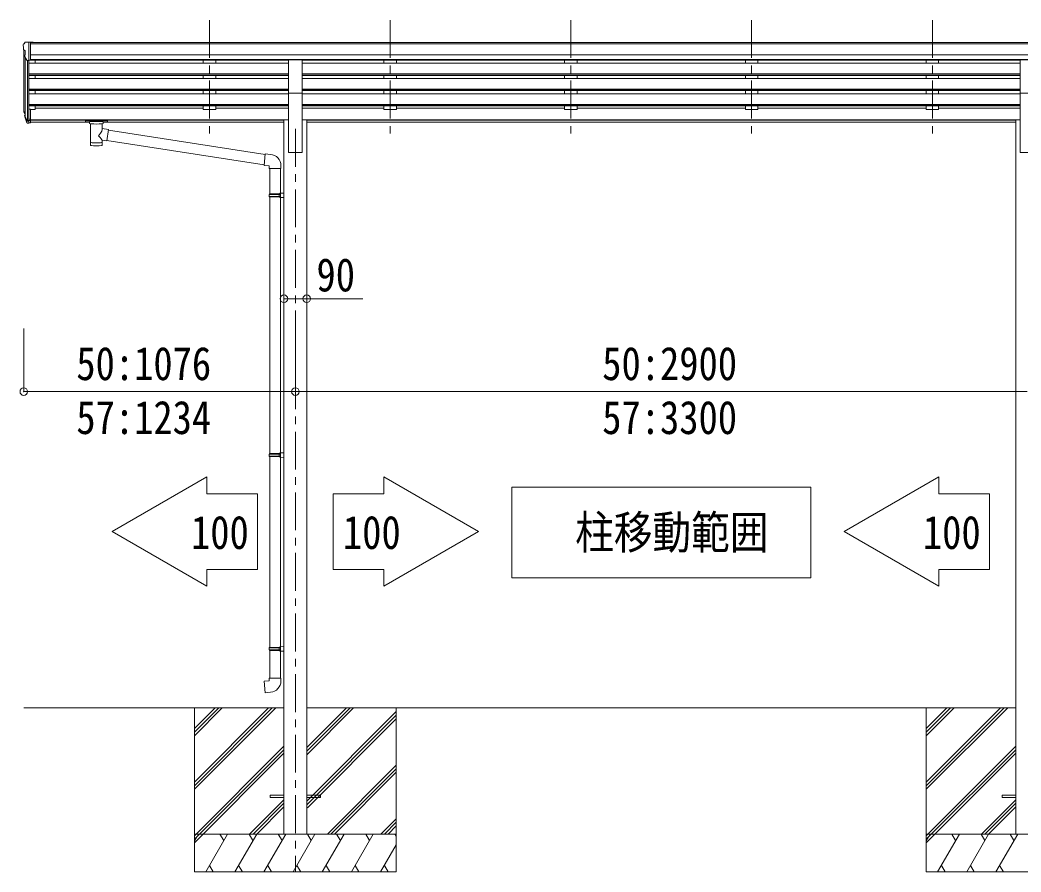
# Model space of a CAD drawing. Units: millimetres, scale not verified. Extents: x -23110 to 2444, y -5820 to 5820.
# Drawn here: x -8674 to -4708, y -3521 to -147 of the extents above; entities that cross this region are included whole.
import ezdxf
from ezdxf.enums import TextEntityAlignment as Align

# ---------------------------------------------------------------- set-up
doc = ezdxf.new("R2010")
doc.units = ezdxf.units.MM
doc.header["$LTSCALE"] = 30
doc.header["$PDMODE"] = 32
doc.header["$PDSIZE"] = 30
doc.linetypes.add('CHAIN1', pattern=[8, 5, -1, 1, -1])
for name, color, linetype, lineweight in [('0-0_0', 7, 'Continuous', 9), ('0-1_本体', 5, 'CHAIN1', 9), ('0-3_ELV2', 4, 'Continuous', 9), ('0-6_OTH_LINE', 6, 'Continuous', 9), ('0-9_OUTLINE', 7, 'Continuous', 9)]:
    doc.layers.add(name, color=color, linetype=linetype, lineweight=lineweight)
doc.styles.add('ＭＳ ゴシック', font='')
doc.styles.get('ＭＳ ゴシック').set_extended_font_data('MS Gothic')

msp = doc.modelspace()

# ---------------------------------------------------------------- linework, layer by layer
at = {"layer": '0-0_0'}
for p, q in [((-8659.31, -2871.4), (-7628.51, -2871.4)), ((-7983.31, -3165.58), (-7689.13, -2871.4)), ((-7983.31, -3179.72), (-7674.99, -2871.4)), ((-7983.31, -3193.86), (-7660.85, -2871.4)), ((-7983.31, -2981.73), (-7872.98, -2871.4)), ((-7983.31, -2967.59), (-7887.13, -2871.4)), ((-7983.31, -2953.45), (-7901.27, -2871.4)), ((-7538.11, -2871.4), (-4728.51, -2871.4)), ((-7538.11, -3057.03), (-7352.48, -2871.4)), ((-7538.11, -3042.89), (-7366.63, -2871.4)), ((-7538.11, -3028.75), (-7380.77, -2871.4)), ((-7538.11, -3240.88), (-7183.31, -2886.08)), ((-7183.31, -2871.4), (-7183.31, -3521.4)), ((-5083.31, -3165.58), (-4789.13, -2871.4)), ((-5083.31, -3179.72), (-4774.99, -2871.4)), ((-5083.31, -3193.86), (-4760.85, -2871.4)), ((-5083.31, -2981.73), (-4972.98, -2871.4)), ((-5083.31, -2967.59), (-4987.13, -2871.4)), ((-5083.31, -2953.45), (-5001.27, -2871.4)), ((-7538.11, -3255.02), (-7183.31, -2900.22)), ((-7535.85, -3266.9), (-7183.31, -2914.36)), ((-7983.31, -3377.71), (-7628.51, -3022.91)), ((-7983.31, -3391.85), (-7628.51, -3037.05)), ((-7983.31, -3405.99), (-7628.51, -3051.2)), ((-5083.31, -3377.71), (-4728.51, -3022.91)), ((-5083.31, -3391.85), (-4728.51, -3037.05)), ((-5083.31, -3405.99), (-4728.51, -3051.2)), ((-7456.51, -3371.4), (-7183.31, -3098.21)), ((-7442.36, -3371.4), (-7183.31, -3112.35)), ((-7428.22, -3371.4), (-7183.31, -3126.5)), ((-7764.87, -3371.4), (-7628.51, -3235.04)), ((-7750.73, -3371.4), (-7628.51, -3249.19)), ((-4864.87, -3371.4), (-4728.51, -3235.04)), ((-4850.73, -3371.4), (-4728.51, -3249.19)), ((-7736.59, -3371.4), (-7628.51, -3263.33)), ((-4836.59, -3371.4), (-4728.51, -3263.33)), ((-7244.37, -3371.4), (-7183.31, -3310.34)), ((-7230.23, -3371.4), (-7183.31, -3324.49)), ((-7216.09, -3371.4), (-7183.31, -3338.63)), ((-7183.31, -3371.4), (-7983.31, -3371.4)), ((-7983.31, -3398.9), (-7967.44, -3371.4)), ((-7938.57, -3521.4), (-7851.97, -3371.4)), ((-7866.97, -3397.38), (-7881.97, -3371.4)), ((-7823.1, -3521.4), (-7736.5, -3371.4)), ((-7751.5, -3397.38), (-7766.5, -3371.4)), ((-7707.63, -3521.4), (-7621.03, -3371.4)), ((-7636.03, -3397.38), (-7651.03, -3371.4)), ((-7592.16, -3521.4), (-7505.56, -3371.4)), ((-7520.56, -3397.38), (-7535.56, -3371.4)), ((-7476.69, -3521.4), (-7390.09, -3371.4)), ((-7405.09, -3397.38), (-7420.09, -3371.4)), ((-7361.22, -3521.4), (-7274.61, -3371.4)), ((-7304.62, -3371.4), (-7289.62, -3397.38)), ((-7189.15, -3371.4), (-7183.31, -3381.5)), ((-4283.31, -3371.4), (-5083.31, -3371.4)), ((-5083.31, -3398.9), (-5067.44, -3371.4)), ((-5038.57, -3521.4), (-4951.97, -3371.4)), ((-4966.97, -3397.38), (-4981.97, -3371.4)), ((-4923.1, -3521.4), (-4836.5, -3371.4)), ((-4851.5, -3397.38), (-4866.5, -3371.4)), ((-4807.63, -3521.4), (-4721.03, -3371.4)), ((-4736.03, -3397.38), (-4751.03, -3371.4)), ((-7245.75, -3521.4), (-7183.31, -3413.26)), ((-7923.57, -3495.42), (-7908.57, -3521.4)), ((-7808.1, -3495.42), (-7793.1, -3521.4)), ((-7692.63, -3495.42), (-7677.63, -3521.4)), ((-7577.16, -3495.42), (-7562.16, -3521.4)), ((-7461.69, -3495.42), (-7446.69, -3521.4)), ((-7346.22, -3495.42), (-7331.22, -3521.4)), ((-7230.75, -3495.42), (-7215.75, -3521.4)), ((-5023.57, -3495.42), (-5008.57, -3521.4)), ((-4908.1, -3495.42), (-4893.1, -3521.4)), ((-4792.63, -3495.42), (-4777.63, -3521.4))]:
    msp.add_line(p, q, dxfattribs=at)
for points in [[(-7983.31, -2871.4), (-7983.31, -3521.4), (-7183.31, -3521.4)], [(-5083.31, -2871.4), (-5083.31, -3521.4), (-4283.31, -3521.4)]]:
    msp.add_lwpolyline(points, dxfattribs=at)
at = {"layer": '0-1_本体'}
for p, q in [((-7923.31, -147), (-7923.31, -624.52)), ((-7207.31, -147), (-7207.31, -624.52)), ((-6491.31, -147), (-6491.31, -624.52)), ((-5775.31, -147), (-5775.31, -624.52)), ((-5059.31, -147), (-5059.31, -624.52)), ((-7583.31, -577.83), (-7583.31, -3521.4))]:
    msp.add_line(p, q, dxfattribs=at)
at = {"layer": '0-3_ELV2'}
for p, q in [((-8654.4, -235.09), (-8658.47, -240.9)), ((-8651.31, -234.52), (-8653.65, -234.66)), ((-8651.31, -234.52), (-8632.81, -234.52)), ((-8639.31, -307.5), (-8639.31, -234.52)), ((-8632.81, -234.52), (-8622.81, -234.61)), ((-8632.81, -306.5), (-8632.81, -234.52)), ((-8632.81, -236.12), (-3643.81, -236.12)), ((-8622.81, -236.12), (-8622.81, -234.61)), ((-8661.31, -243.89), (-8661.31, -244.52)), ((-8659.31, -265.1), (-8659.31, -499.76)), ((-8658.78, -265.7), (-8653.46, -268.77)), ((-8653.31, -269.03), (-8653.31, -285.31)), ((-8632.81, -241.34), (-3643.81, -241.34)), ((-8646.94, -305.69), (-8655.94, -290.1)), ((-8654.34, -292.87), (-8654.34, -526.47)), ((-8645.31, -307.03), (-8645.32, -544.9)), ((-8639.31, -307.5), (-8644.52, -307.19)), ((-8632.81, -306.5), (-8639.31, -306.5)), ((-8639.31, -307.5), (-8639.31, -500.12)), ((-3633.81, -284.87), (-8632.81, -284.87)), ((-3633.81, -302.72), (-8632.81, -302.72)), ((-7610.81, -305.97), (-8632.81, -305.97)), ((-8614.31, -305.97), (-8614.31, -318.48)), ((-7948.31, -305.97), (-7948.31, -318.48)), ((-7898.31, -305.97), (-7898.31, -318.38)), ((-7610.81, -436.95), (-7610.81, -305.15)), ((-7610.81, -305.15), (-7555.81, -305.15)), ((-7555.81, -436.95), (-7555.81, -305.15)), ((-4710.81, -305.97), (-7555.81, -305.97)), ((-7232.31, -305.97), (-7232.31, -318.48)), ((-7182.31, -305.97), (-7182.31, -318.38)), ((-6516.31, -305.97), (-6516.31, -318.48)), ((-6466.31, -305.97), (-6466.31, -318.38)), ((-5800.31, -305.97), (-5800.31, -318.48)), ((-5750.31, -305.97), (-5750.31, -318.38)), ((-5084.31, -305.97), (-5084.31, -318.48)), ((-5034.31, -305.97), (-5034.31, -318.38)), ((-4710.81, -436.95), (-4710.81, -305.15)), ((-4710.81, -305.15), (-4655.81, -305.15)), ((-8639.31, -318.48), (-7610.81, -318.48)), ((-4710.81, -318.48), (-7555.81, -318.48)), ((-8639.31, -360.36), (-7610.81, -360.36)), ((-8639.31, -361.85), (-7610.81, -361.85)), ((-8639.31, -366.17), (-7610.81, -366.17)), ((-8639.31, -379.03), (-7610.81, -379.03)), ((-8614.31, -366.17), (-8614.31, -379.03)), ((-7948.31, -366.17), (-7948.31, -379.03)), ((-7898.31, -366.17), (-7898.31, -379.03)), ((-4710.81, -360.36), (-7555.81, -360.36)), ((-4710.81, -361.85), (-7555.81, -361.85)), ((-4710.81, -366.17), (-7555.81, -366.17)), ((-4710.81, -379.03), (-7555.81, -379.03)), ((-7232.31, -366.17), (-7232.31, -379.03)), ((-7182.31, -366.17), (-7182.31, -379.03)), ((-6516.31, -366.17), (-6516.31, -379.03)), ((-6466.31, -366.17), (-6466.31, -379.03)), ((-5800.31, -366.17), (-5800.31, -379.03)), ((-5750.31, -366.17), (-5750.31, -379.03)), ((-5084.31, -366.17), (-5084.31, -379.03)), ((-5034.31, -366.17), (-5034.31, -379.03)), ((-8639.31, -420.91), (-7610.81, -420.91)), ((-8639.31, -422.4), (-7610.81, -422.4)), ((-8639.31, -426.72), (-7610.81, -426.72)), ((-8614.31, -426.72), (-8614.31, -439.58)), ((-7948.31, -426.72), (-7948.31, -439.48)), ((-7898.31, -426.72), (-7898.31, -439.58)), ((-4710.81, -420.91), (-7555.81, -420.91)), ((-4710.81, -422.4), (-7555.81, -422.4)), ((-4710.81, -426.72), (-7555.81, -426.72)), ((-7232.31, -426.72), (-7232.31, -439.48)), ((-7182.31, -426.72), (-7182.31, -439.58)), ((-6516.31, -426.72), (-6516.31, -439.48)), ((-6466.31, -426.72), (-6466.31, -439.58)), ((-5800.31, -426.72), (-5800.31, -439.48)), ((-5750.31, -426.72), (-5750.31, -439.58)), ((-5084.31, -426.72), (-5084.31, -439.48)), ((-5034.31, -426.72), (-5034.31, -439.58)), ((-8639.31, -439.58), (-7610.81, -439.58)), ((-7610.81, -436.95), (-7610.81, -671.4)), ((-7610.81, -436.95), (-7555.81, -436.95)), ((-7555.81, -436.95), (-7555.81, -671.4)), ((-4710.81, -439.58), (-7555.81, -439.58)), ((-4710.81, -436.95), (-4710.81, -671.4)), ((-4710.81, -436.95), (-4655.81, -436.95)), ((-8658.22, -514.31), (-8654.34, -522.26)), ((-8657.62, -512.94), (-8654.34, -520)), ((-8639.31, -481.45), (-7610.81, -481.45)), ((-8639.31, -482.95), (-7610.81, -482.95)), ((-8639.31, -487.27), (-7610.81, -487.27)), ((-8639.31, -500.12), (-8639.31, -554.9)), ((-8632.81, -500.12), (-8639.31, -500.12)), ((-8632.81, -500.12), (-8632.81, -554.16)), ((-8614.31, -500.76), (-8632.81, -500.76)), ((-8614.31, -487.27), (-8614.31, -500.76)), ((-8614.31, -495.81), (-7948.31, -495.81)), ((-7948.31, -487.27), (-7948.31, -500.76)), ((-7898.31, -500.76), (-7948.31, -500.76)), ((-7898.31, -487.27), (-7898.31, -500.76)), ((-7898.31, -495.81), (-7610.81, -495.81)), ((-4710.81, -481.45), (-7555.81, -481.45)), ((-4710.81, -482.95), (-7555.81, -482.95)), ((-4710.81, -487.27), (-7555.81, -487.27)), ((-7232.31, -495.81), (-7555.81, -495.81)), ((-7232.31, -487.27), (-7232.31, -500.76)), ((-7182.31, -500.76), (-7232.31, -500.76)), ((-7182.31, -487.27), (-7182.31, -500.76)), ((-6516.31, -495.81), (-7182.31, -495.81)), ((-6516.31, -487.27), (-6516.31, -500.76)), ((-6466.31, -500.76), (-6516.31, -500.76)), ((-6466.31, -487.27), (-6466.31, -500.76)), ((-5800.31, -495.81), (-6466.31, -495.81)), ((-5800.31, -487.27), (-5800.31, -500.76)), ((-5750.31, -500.76), (-5800.31, -500.76)), ((-5750.31, -487.27), (-5750.31, -500.76)), ((-5084.31, -495.81), (-5750.31, -495.81)), ((-5084.31, -487.27), (-5084.31, -500.76)), ((-5034.31, -500.76), (-5084.31, -500.76)), ((-5034.31, -487.27), (-5034.31, -500.76)), ((-4710.81, -495.81), (-5034.31, -495.81)), ((-8655.91, -525.59), (-8655.57, -529.99)), ((-8655.57, -529.99), (-8646.76, -553.54)), ((-8654.95, -529.43), (-8646.76, -545.61)), ((-8645.75, -544.48), (-8653.5, -529.07)), ((-8639.31, -545.16), (-8644.45, -545.16)), ((-8639.31, -546.96), (-8644.16, -546.96)), ((-8639.31, -554.9), (-8644.16, -554.9)), ((-8632.81, -540.26), (-8639.31, -540.26)), ((-8632.81, -545.14), (-8639.31, -545.14)), ((-8632.81, -554.16), (-8639.31, -554.16)), ((-8632.81, -542.83), (-7628.51, -542.83)), ((-8632.81, -544.22), (-7628.51, -544.22)), ((-8398.81, -551.91), (-8632.81, -551.91)), ((-7628.51, -551.91), (-8344.81, -551.91)), ((-7628.51, -542.4), (-7610.81, -542.4)), ((-7628.51, -542.4), (-7628.51, -3371.4)), ((-7538.11, -542.4), (-7555.81, -542.4)), ((-7538.11, -542.4), (-7538.11, -3371.4)), ((-4728.51, -542.83), (-7538.11, -542.83)), ((-4728.51, -544.22), (-7538.11, -544.22)), ((-4728.51, -551.91), (-7538.11, -551.91)), ((-4728.51, -542.4), (-4710.81, -542.4)), ((-4728.51, -542.4), (-4728.51, -3371.4)), ((-7610.81, -671.4), (-7555.81, -671.4)), ((-4710.81, -671.4), (-4655.81, -671.4)), ((-7683.31, -3216.9), (-7683.31, -3225.9)), ((-7683.31, -3216.9), (-7628.51, -3216.9)), ((-7683.31, -3225.9), (-7628.51, -3225.9)), ((-7538.11, -3216.9), (-7483.31, -3216.9)), ((-7538.11, -3225.9), (-7483.31, -3225.9)), ((-7483.31, -3216.9), (-7483.31, -3225.9)), ((-4783.31, -3216.9), (-4783.31, -3225.9)), ((-4783.31, -3216.9), (-4728.51, -3216.9)), ((-4783.31, -3225.9), (-4728.51, -3225.9))]:
    msp.add_line(p, q, dxfattribs=at)
for centre, radius, start, end in [((-8653.59, -235.66), 1, 93.5, 145), ((-8658.31, -243.89), 3, 93, 180), ((-8459.31, -244.52), 202, 180, 184.94904), ((-8654.41, -261.33), 6.18, 185.7035, 224.99897), ((-8653.61, -269.03), 0.3, 0, 60), ((-8653.34, -288.6), 3, 94.7167, 210), ((-8653.61, -285.31), 0.3, 274.7167, 0), ((-8644.34, -304.19), 3, 210, 266.5), ((-8630.13, -505.2), 29.53, 186.50806, 197.98144), ((-8628.73, -503.44), 30.41, 187.1552, 198.19734)]:
    msp.add_arc(centre, radius, start, end, dxfattribs=at)
for centre, major_axis, ratio, start_param, end_param in [((-8570.66, -505.63), (-89.06, 1.43), 0.57596, 6.1962358, 6.3678173), ((-8571.45, -498.95), (87.93, 4.42), 0.541684, 3.0659337, 3.2228513), ((-8654.6, -525.59), (1.3, 0), 0.90356, 1.3700892, 3.347195), ((-8568.68, -509.4), (-89.07, 0), 0.90356, 0.2056023, 0.2515348), ((-8569.4, -505.53), (-88.05, 0), 0.90356, 0.2662965, 0.3003836), ((-8644.16, -544.25), (-3, 0), 0.90356, 0.5235988, 1.5707963), ((-8644.16, -552.19), (3, 0), 0.90356, 3.6651914, 4.712389), ((-8644.45, -543.8), (-1.5, 0), 0.90356, 0.5235988, 1.5707963)]:
    msp.add_ellipse(centre, major_axis=major_axis, ratio=ratio, start_param=start_param, end_param=end_param, dxfattribs=at)
at = {"layer": '0-6_OTH_LINE'}
for p, q in [((-7628.51, -1250.95), (-7538.11, -1250.95)), ((-8659.31, -1618.9), (-8659.31, -1368.9)), ((-7583.31, -1618.9), (-7583.31, -1368.9)), ((-7583.31, -1618.9), (-8659.31, -1618.9)), ((-4683.31, -1618.9), (-7583.31, -1618.9))]:
    msp.add_line(p, q, dxfattribs=at)
at = {"layer": '0-6_OTH_LINE', "lineweight": 18}
msp.add_line((-7538.11, -1250.95), (-7316.17, -1250.95), dxfattribs=at)
at = {"layer": '0-6_OTH_LINE', "color": 7}
for p, q in [((-7933.45, -1955.91), (-7933.45, -2023.11)), ((-7233.18, -1955.91), (-7233.18, -2023.11)), ((-5033.45, -1955.91), (-5033.45, -2023.11)), ((-6725.79, -2356.91), (-6725.79, -1996.91)), ((-6725.79, -1996.91), (-5540.84, -1996.91)), ((-5540.84, -1996.91), (-5540.84, -2356.91)), ((-7933.45, -2322.71), (-7733.05, -2322.71)), ((-7933.45, -2322.71), (-7933.45, -2389.91)), ((-7233.18, -2322.71), (-7433.58, -2322.71)), ((-7233.18, -2322.71), (-7233.18, -2389.91)), ((-5033.45, -2322.71), (-4833.05, -2322.71)), ((-5033.45, -2322.71), (-5033.45, -2389.91)), ((-5540.84, -2356.91), (-6725.79, -2356.91))]:
    msp.add_line(p, q, dxfattribs=at)
for points in [[(-7933.45, -2389.91), (-8309.31, -2172.91), (-7933.45, -1955.91)], [(-7233.18, -2389.91), (-6857.32, -2172.91), (-7233.18, -1955.91)], [(-5033.45, -2389.91), (-5409.31, -2172.91), (-5033.45, -1955.91)], [(-7933.45, -2023.11), (-7733.05, -2023.11), (-7733.05, -2322.71)], [(-7233.18, -2023.11), (-7433.58, -2023.11), (-7433.58, -2322.71)], [(-5033.45, -2023.11), (-4833.05, -2023.11), (-4833.05, -2322.71)]]:
    msp.add_lwpolyline(points, dxfattribs=at)
at = {"layer": '0-6_OTH_LINE'}
for p in [(-7628.51, -1250.95), (-7538.11, -1250.95), (-8659.31, -1618.9), (-7583.31, -1618.9)]:
    msp.add_point(p, dxfattribs=at)
at = {"layer": '0-9_OUTLINE'}
for p, q in [((-8415.31, -545), (-8415.31, -550.76)), ((-8413.31, -544.34), (-8330.31, -544.34)), ((-8413.31, -546.52), (-8330.31, -546.52)), ((-8413.31, -551.42), (-8398.81, -551.42)), ((-8398.81, -557.07), (-8398.81, -550.52)), ((-8344.81, -557.07), (-8344.81, -550.52)), ((-8344.81, -551.42), (-8330.31, -551.42)), ((-8328.31, -545), (-8328.31, -550.76)), ((-8394.71, -557.99), (-8394.73, -643.43)), ((-8323.7, -580.64), (-8348.92, -576.73)), ((-8348.91, -576.73), (-8348.91, -557.99)), ((-8323.7, -580.64), (-8330.72, -625.9)), ((-7702.7, -679.04), (-8324.01, -582.65)), ((-8348.9, -643.43), (-8348.92, -622.76)), ((-8348.92, -623.07), (-8330.72, -625.9)), ((-7706.37, -720.97), (-8330.45, -624.16)), ((-7681.7, -679), (-7702.54, -677.18)), ((-7686.62, -734.75), (-7640.62, -734.75)), ((-7684.51, -734.75), (-7684.51, -835.47)), ((-7642.51, -734.75), (-7642.51, -832.91)), ((-7640.62, -734.75), (-7640.62, -723.83)), ((-7644.51, -832.97), (-7628.51, -832.5)), ((-7628.51, -832.5), (-7628.51, -850.44)), ((-7686.51, -837.47), (-7685.51, -835.47)), ((-7686.51, -837.47), (-7642.51, -837.47)), ((-7686.51, -837.47), (-7686.51, -845.47)), ((-7686.51, -845.47), (-7642.51, -845.47)), ((-7686.51, -845.47), (-7685.51, -847.47)), ((-7685.51, -835.47), (-7642.51, -835.47)), ((-7685.51, -847.47), (-7642.51, -847.47)), ((-7684.51, -847.47), (-7684.51, -1864.16)), ((-7646.99, -837.47), (-7647.42, -835.47)), ((-7644.51, -834.97), (-7644.51, -832.97)), ((-7644.51, -834.97), (-7642.51, -834.97)), ((-7644.51, -849.97), (-7644.51, -847.97)), ((-7644.51, -849.97), (-7628.51, -850.44)), ((-7642.51, -850.03), (-7642.51, -1861.6)), ((-7644.51, -1861.66), (-7628.51, -1861.19)), ((-7644.51, -1863.66), (-7644.51, -1861.66)), ((-7644.51, -1863.66), (-7642.51, -1863.66)), ((-7628.51, -1861.19), (-7628.51, -1879.13)), ((-7686.51, -1866.16), (-7685.51, -1864.16)), ((-7686.51, -1866.16), (-7642.51, -1866.16)), ((-7686.51, -1866.16), (-7686.51, -1874.16)), ((-7686.51, -1874.16), (-7642.51, -1874.16)), ((-7686.51, -1874.16), (-7685.51, -1876.16)), ((-7685.51, -1864.16), (-7642.51, -1864.16)), ((-7685.51, -1876.16), (-7642.51, -1876.16)), ((-7684.51, -1876.16), (-7684.51, -2631.84)), ((-7646.99, -1866.16), (-7647.42, -1864.16)), ((-7644.51, -1878.66), (-7644.51, -1876.66)), ((-7644.51, -1878.66), (-7628.51, -1879.13)), ((-7642.51, -1878.72), (-7642.51, -2629.28)), ((-7686.51, -2633.84), (-7685.51, -2631.84)), ((-7686.51, -2633.84), (-7642.51, -2633.84)), ((-7686.51, -2633.84), (-7686.51, -2641.84)), ((-7686.51, -2641.84), (-7642.51, -2641.84)), ((-7686.51, -2641.84), (-7685.51, -2643.84)), ((-7685.51, -2631.84), (-7642.51, -2631.84)), ((-7685.51, -2643.84), (-7642.51, -2643.84)), ((-7684.51, -2643.84), (-7684.51, -2753.84)), ((-7646.99, -2633.84), (-7647.42, -2631.84)), ((-7644.51, -2629.34), (-7628.51, -2628.87)), ((-7644.51, -2631.34), (-7644.51, -2629.34)), ((-7644.51, -2631.34), (-7642.51, -2631.34)), ((-7644.51, -2646.34), (-7644.51, -2644.34)), ((-7644.51, -2646.34), (-7628.51, -2646.81)), ((-7642.51, -2646.4), (-7642.51, -2753.84)), ((-7628.51, -2628.87), (-7628.51, -2646.81)), ((-7686.51, -2753.84), (-7640.51, -2753.84)), ((-7686.51, -2763.84), (-7686.51, -2753.84)), ((-7640.51, -2753.84), (-7640.51, -2764.76))]:
    msp.add_line(p, q, dxfattribs=at)
for points in [[(-8415.31, -545), (-8415.28, -544.81), (-8415.19, -544.67), (-8415.1, -544.58), (-8414.99, -544.52), (-8414.87, -544.47), (-8414.58, -544.41), (-8414.09, -544.36), (-8413.55, -544.34), (-8413.31, -544.34)], [(-8415.31, -550.76), (-8415.28, -550.95), (-8415.19, -551.09), (-8415.1, -551.19), (-8414.99, -551.25), (-8414.87, -551.29), (-8414.58, -551.35), (-8414.09, -551.4), (-8413.55, -551.42), (-8413.31, -551.42)], [(-8330.31, -544.34), (-8329.96, -544.34), (-8329.43, -544.37), (-8328.98, -544.42), (-8328.68, -544.5), (-8328.51, -544.59), (-8328.39, -544.73), (-8328.32, -544.91), (-8328.31, -545)], [(-8330.31, -551.42), (-8329.96, -551.42), (-8329.43, -551.39), (-8328.98, -551.34), (-8328.68, -551.27), (-8328.51, -551.17), (-8328.39, -551.03), (-8328.32, -550.85), (-8328.31, -550.76)], [(-7702.54, -677.18), (-7706.55, -723), (-7686.62, -724.75), (-7686.62, -734.75)], [(-7646.99, -837.47), (-7646.99, -845.47), (-7647.42, -847.47)], [(-7644.51, -847.97), (-7642.51, -847.97), (-7642.51, -834.97)], [(-7644.51, -1876.66), (-7642.51, -1876.66), (-7642.51, -1863.66)], [(-7646.99, -1866.16), (-7646.99, -1874.16), (-7647.42, -1876.16)], [(-7646.99, -2633.84), (-7646.99, -2641.84), (-7647.42, -2643.84)], [(-7644.51, -2644.34), (-7642.51, -2644.34), (-7642.51, -2631.34)], [(-7681.59, -2809.59), (-7702.43, -2811.41), (-7706.44, -2765.59), (-7686.51, -2763.84)]]:
    msp.add_lwpolyline(points, dxfattribs=at)
for centre, start, end in [((-7685.62, -723.83), 0, 85), ((-7685.51, -2764.76), 275, 0)]:
    msp.add_arc(centre, 45, start, end, dxfattribs=at)
for centre, major_axis, ratio, start_param, end_param in [((-8413.31, -546.73), (2, 0), 0.109601, 3.1415927, 4.712389), ((-8371.81, -550.52), (27, 0), 0.070066, 6.2831853, 9.424778), ((-8360.81, -554.5), (16, 0), 0.361356, 6.2636979, 6.2831853), ((-8330.31, -546.73), (2, 0), 0.109601, 4.712389, 6.2831853), ((-8371.81, -556.98), (27.06, 0), 0.069685, 3.1415927, 6.2831853), ((-8371.82, -603.27), (-22.81, -26.62), 0.234429, 1.6855472, 3.1268519), ((-8371.81, -630.99), (22.91, 0), 0.122865, 3.1415927, 6.2831853), ((-8369.26, -600.62), (20.32, -22.25), 0.045535, 0.0389954, 1.3075346), ((-8371.81, -643.43), (22.92, 0), 0.101955, 3.1415499, 6.2833984)]:
    msp.add_ellipse(centre, major_axis=major_axis, ratio=ratio, start_param=start_param, end_param=end_param, dxfattribs=at)

# ---------------------------------------------------------------- texts
at = {"layer": '0-6_OTH_LINE', "color": 7, "style": 'ＭＳ ゴシック', "width": 0.85}
for s, p in [('90', (-7499.62, -1261.53)), ('50:1076', (-8451.2, -1612.9)), ('50:2900', (-6367.39, -1612.9)), ('57:1234', (-8451.2, -1826.45)), ('57:3300', (-6367.39, -1826.45)), ('柱移動範囲', (-6474.29, -2281.66)), ('100', (-7996.78, -2281.66)), ('100', (-7394.85, -2281.66)), ('100', (-5096.78, -2281.66))]:
    msp.add_text(s, height=132, dxfattribs=at).set_placement(p, align=Align.BOTTOM_LEFT)

doc.saveas('drawing.dxf')
